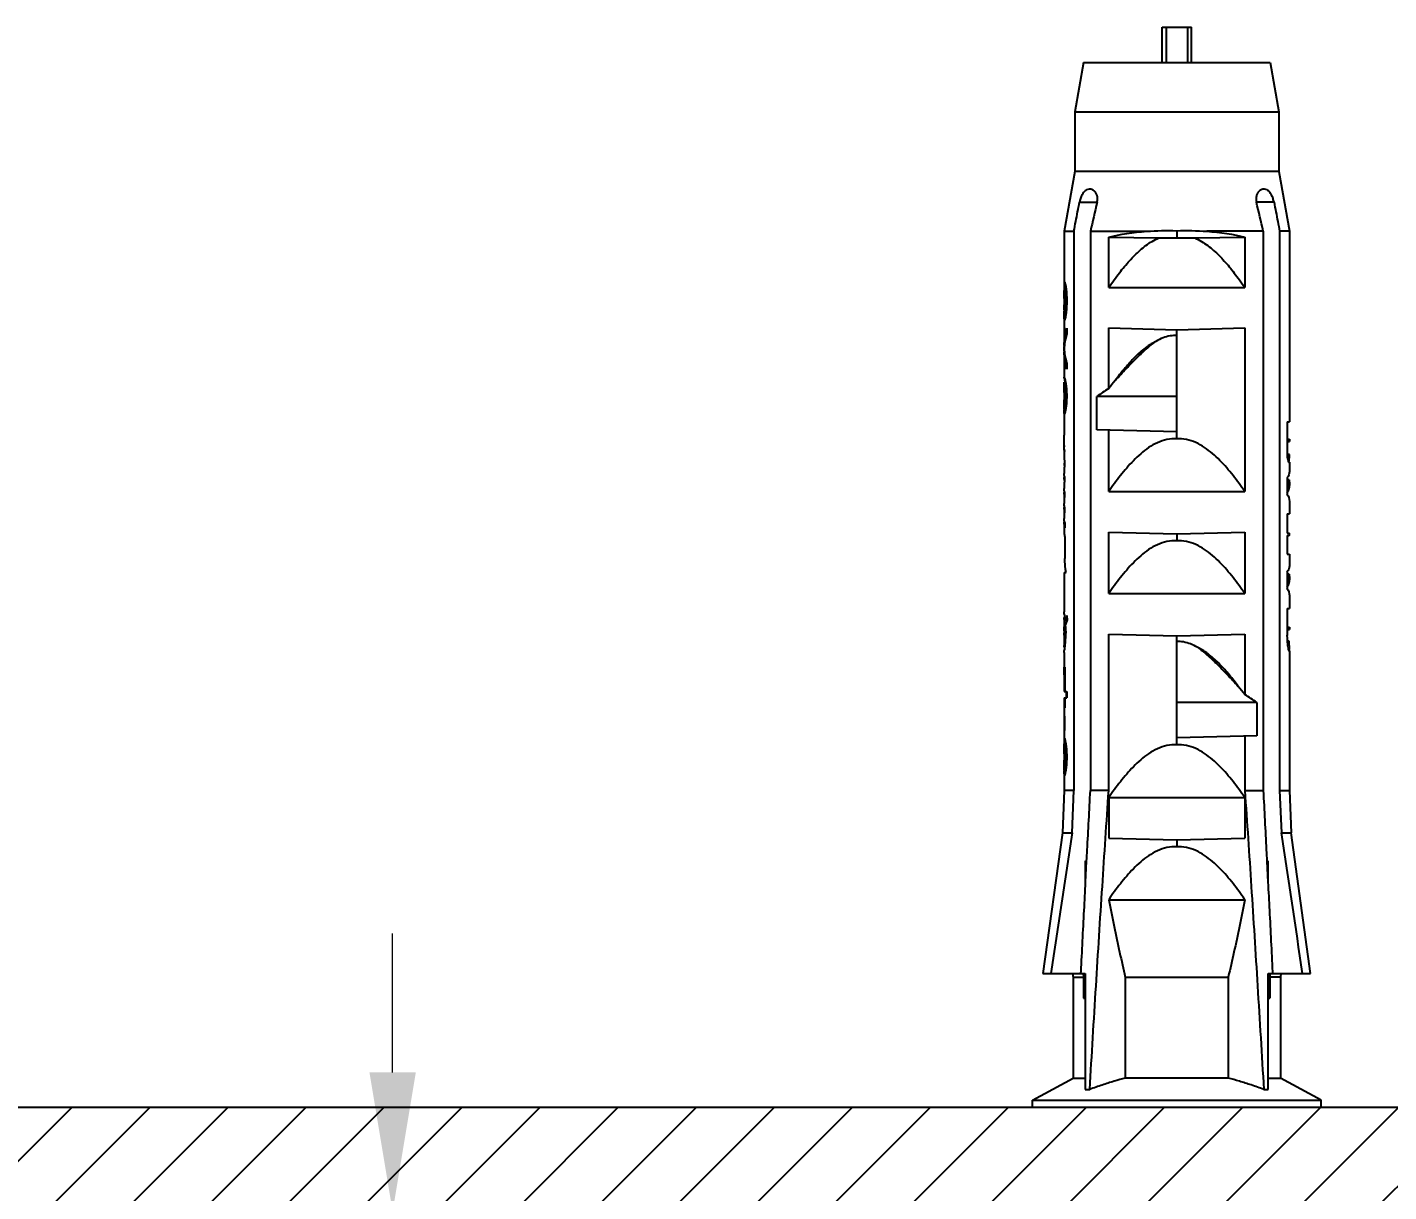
# Model space of a CAD drawing. Header units: millimetres. Extents: x -308 to 1490, y -1725 to -1095.
# Drawn here: x 875.83 to 914.99, y -1453.03 to -1419.53 of the extents above; entities that cross this region are included whole.
import ezdxf

# ---------------------------------------------------------------- set-up
doc = ezdxf.new("R2010")
doc.units = ezdxf.units.MM
doc.layers.add('dim', color=3, linetype='Continuous', lineweight=9)
doc.styles.add('FFS', font='simfang0.ttf', dxfattribs={"width": 0.9})
doc.dimstyles.new('YanXiu', dxfattribs={"dimtxt": 2.5, "dimasz": 2.2, "dimexe": 1, "dimexo": 0.6, "dimgap": 0.66, "dimtad": 0, "dimzin": 1, "dimdsep": 46, "dimtxsty": 'FFS', "dimcen": 0, "dimclrd": 256, "dimclre": 131, "dimclrt": 42, "dimazin": 0, "dimtfac": 1, "dimtofl": 0, "dimtmove": 0, "dimatfit": 3, "dimfxl": 0, "dimlwd": 5, "dimlwe": 5, "dimarcsym": 0})

# ---------------------------------------------------------------- blocks, each defined once
blk = doc.blocks.new('*D27')
at = {"layer": 'Defpoints', "color": 0}
for p in [(-73.721, 48.576), (-70.165, 48.576), (-73.617, 42.576)]:
    blk.add_point(p, dxfattribs=at)
at = {"layer": 'dim', "lineweight": 5}
for p, q in [((-70.165, 52.576), (-70.165, 56.576)), ((-70.165, 38.576), (-70.165, 34.576))]:
    blk.add_line(p, q, dxfattribs=at)
at = {"layer": 'dim', "color": 131, "lineweight": 5}
for p, q in [((-72.722, 48.576), (-69.165, 48.576)), ((-72.617, 42.576), (-69.165, 42.576))]:
    blk.add_line(p, q, dxfattribs=at)
at = {"layer": 'dim'}
for points in [[(-70.831, 52.576), (-69.498, 52.576), (-70.165, 48.576)], [(-70.831, 38.576), (-69.498, 38.576), (-70.165, 42.576)]]:
    blk.add_solid(points, dxfattribs=at)
at = {"layer": 'dim', "color": 42, "insert": (-70.165, 63.353), "char_height": 5, "attachment_point": 5, "rotation": 90, "style": 'FFS'}
blk.add_mtext('6.00', dxfattribs=at)
blk = doc.blocks.new('u73')
h = blk.add_hatch()
h.set_pattern_fill('ANSI31', color=5, scale=0.5, angle=180, style=0)
h.set_pattern_definition([(225, (-816.1751, 1406.0216), (1.122532, -1.122532), [])])
edge = h.paths.add_edge_path()
edge.add_line((-142.721, 39.576), (-142.721, 42.576))
edge.add_line((-142.721, 39.576), (-57.721, 39.576))
edge.add_line((-57.817, 45.085), (-57.721, 39.576))
edge.add_spline(control_points=[(-57.817, 45.085), (-57.822, 45.374), (-58.029, 45.576), (-58.317, 45.576)], knot_values=[0, 0, 0, 0, 1, 1, 1, 1], weights=[1, 0.808834, 0.808834, 1], degree=3, periodic=0)
edge.add_line((-58.433, 45.576), (-58.317, 45.576))
edge.add_spline(control_points=[(-58.833, 45.969), (-58.829, 45.738), (-58.664, 45.576), (-58.433, 45.576)], knot_values=[0, 0, 0, 0, 1, 1, 1, 1], weights=[1, 0.808834, 0.808834, 1], degree=3, periodic=0)
edge.add_line((-59.461, 81.976), (-58.833, 45.969))
edge.add_line((-59.972, 81.976), (-59.461, 81.976))
edge.add_line((-59.993, 82.576), (-59.972, 81.976))
edge.add_line((-61.544, 82.576), (-59.993, 82.576))
edge.add_line((-61.576, 84.076), (-61.544, 82.576))
edge.add_line((-63.081, 84.076), (-61.576, 84.076))
edge.add_spline(control_points=[(-64.059, 42.576), (-63.947, 47.131), (-63.725, 56.278), (-63.399, 70.111), (-63.186, 79.409), (-63.081, 84.076)], knot_values=[0, 0, 0, 0, 0.333333, 0.666667, 1, 1, 1, 1], degree=3, periodic=0)
edge.add_line((-73.617, 42.576), (-64.059, 42.576))
edge.add_line((-73.721, 48.576), (-73.617, 42.576))
edge.add_line((-75.221, 48.576), (-73.721, 48.576))
edge.add_line((-75.221, 48.576), (-75.326, 42.576))
edge.add_line((-77.617, 42.576), (-75.326, 42.576))
edge.add_line((-77.721, 48.576), (-77.617, 42.576))
edge.add_line((-79.221, 48.576), (-77.721, 48.576))
edge.add_line((-79.221, 48.576), (-79.326, 42.576))
edge.add_line((-142.721, 42.576), (-79.326, 42.576))
edge = h.paths.add_edge_path()
edge.add_line((-142.721, 39.576), (-142.721, 42.576))
edge.add_line((-142.721, 39.576), (-142.721, 42.576))
edge = h.paths.add_edge_path()
edge.add_line((-142.721, 39.576), (-142.721, 42.576))
edge.add_line((-142.721, 42.576), (-160.865, 42.576))
edge.add_spline(control_points=[(-161.871, 84.076), (-161.763, 79.359), (-161.546, 69.994), (-161.211, 56.161), (-160.981, 47.081), (-160.865, 42.576)], knot_values=[0, 0, 0, 0, 0.333333, 0.666667, 1, 1, 1, 1], degree=3, periodic=0)
edge.add_line((-161.871, 84.076), (-163.422, 84.076))
edge.add_line((-163.453, 82.576), (-163.422, 84.076))
edge.add_line((-163.453, 82.576), (-167.008, 82.576))
edge.add_line((-167.008, 82.576), (-167.008, 72.576))
edge.add_line((-165.33, 72.576), (-167.008, 72.576))
edge.add_spline(control_points=[(-164.403, 39.576), (-164.505, 43.176), (-164.71, 50.419), (-165.019, 61.419), (-165.226, 68.842), (-165.33, 72.576)], knot_values=[0, 0, 0, 0, 0.333333, 0.666667, 1, 1, 1, 1], degree=3, periodic=0)
edge.add_line((-142.721, 39.576), (-164.403, 39.576))
edge = h.paths.add_edge_path()
edge.add_line((-174.521, 39.576), (-177.721, 39.576))
edge.add_line((-174.521, 39.576), (-173.657, 72.576))
edge.add_line((-172.435, 72.576), (-173.657, 72.576))
edge.add_line((-172.435, 82.576), (-172.435, 72.576))
edge.add_line((-172.435, 82.576), (-176.45, 82.576))
edge.add_line((-176.45, 82.576), (-176.471, 81.976))
edge.add_line((-176.471, 81.976), (-176.981, 81.976))
edge.add_line((-176.981, 81.976), (-177.721, 39.576))
at = {"color": 7}
for p, q in [((-57.721, 39.576), (-177.721, 39.576)), ((-57.721, 39.576), (-142.721, 39.576)), ((-96.87, 39.576), (-96.87, 39.374)), ((-88.572, 39.576), (-88.572, 39.374)), ((-96.87, 39.374), (-95.707, 38.739)), ((-88.572, 39.374), (-96.87, 39.374)), ((-88.572, 39.374), (-89.736, 38.739)), ((-95.352, 39.066), (-95.352, 35.731)), ((-95.224, 39.066), (-95.352, 39.066)), ((-90.09, 39.066), (-90.218, 39.066)), ((-90.09, 35.731), (-90.09, 39.066)), ((-95.707, 35.832), (-95.707, 38.739)), ((-95.352, 38.739), (-95.707, 38.739)), ((-94.202, 35.832), (-94.202, 38.739)), ((-94.202, 38.739), (-91.241, 38.739)), ((-91.241, 35.832), (-91.241, 38.739)), ((-89.736, 38.739), (-90.09, 38.739)), ((-89.736, 35.832), (-89.736, 38.739)), ((-95.401, 35.832), (-95.401, 36.439)), ((-90.041, 35.832), (-90.041, 36.439)), ((-96.572, 35.731), (-96.009, 31.683)), ((-95.352, 35.731), (-96.572, 35.731)), ((-95.718, 35.731), (-95.707, 35.832)), ((-95.707, 35.832), (-95.401, 35.832)), ((-95.401, 35.832), (-95.414, 35.731)), ((-91.241, 35.832), (-94.202, 35.832)), ((-88.871, 35.731), (-90.09, 35.731)), ((-89.736, 35.832), (-90.041, 35.832)), ((-90.029, 35.731), (-90.041, 35.832)), ((-89.724, 35.731), (-89.736, 35.832)), ((-89.434, 31.683), (-88.871, 35.731)), ((-90.764, 33.606), (-94.679, 33.606)), ((-95.345, 32.492), (-95.345, 33.1)), ((-95.313, 32.494), (-95.344, 33.1)), ((-90.098, 33.1), (-90.129, 32.494)), ((-90.098, 33.1), (-90.098, 32.492)), ((-95.345, 32.492), (-95.313, 32.492)), ((-90.098, 32.492), (-90.13, 32.492)), ((-92.721, 31.885), (-94.679, 31.834)), ((-94.679, 30.671), (-94.679, 31.834)), ((-92.721, 31.885), (-92.721, 32.088)), ((-90.764, 31.834), (-92.721, 31.885)), ((-90.764, 30.671), (-90.764, 31.834)), ((-95.96, 30.468), (-96.009, 31.683)), ((-95.734, 31.683), (-96.009, 31.683)), ((-95.68, 30.468), (-95.734, 31.683)), ((-89.709, 31.683), (-89.762, 30.468)), ((-89.434, 31.683), (-89.709, 31.683)), ((-89.483, 30.468), (-89.434, 31.683)), ((-90.764, 30.671), (-94.679, 30.671)), ((-95.96, 26.455), (-95.96, 30.468)), ((-95.68, 30.468), (-95.96, 30.468)), ((-95.68, 14.378), (-95.68, 30.468)), ((-95.208, 14.378), (-95.208, 30.468)), ((-94.679, 30.468), (-95.208, 30.468)), ((-94.679, 28.899), (-94.679, 30.468)), ((-90.764, 30.468), (-90.764, 25.964)), ((-90.764, 30.468), (-90.235, 30.468)), ((-90.235, 14.378), (-90.235, 30.468)), ((-89.762, 14.378), (-89.762, 30.468)), ((-89.762, 30.468), (-89.483, 30.468)), ((-89.483, 29.971), (-89.483, 30.468)), ((-89.519, 29.795), (-89.548, 29.795)), ((-89.498, 29.883), (-89.538, 29.883)), ((-89.508, 29.854), (-89.538, 29.854)), ((-89.484, 29.971), (-89.519, 29.971)), ((-89.491, 30.03), (-89.501, 30.03)), ((-89.483, 29.883), (-89.493, 29.883)), ((-89.483, 29.883), (-89.483, 29.898)), ((-89.561, 29.413), (-89.561, 29.59)), ((-89.533, 29.59), (-89.561, 29.59)), ((-89.533, 29.413), (-89.561, 29.413)), ((-89.528, 29.707), (-89.555, 29.707)), ((-89.533, 29.413), (-89.533, 29.59)), ((-89.483, 29.413), (-89.483, 29.59)), ((-92.721, 29.153), (-92.721, 26.016)), ((-89.528, 29.296), (-89.555, 29.296)), ((-89.519, 29.208), (-89.548, 29.208)), ((-89.504, 29.149), (-89.538, 29.149)), ((-89.504, 28.973), (-89.504, 29.149)), ((-89.485, 28.973), (-89.485, 29.178)), ((-95.024, 28.89), (-92.721, 28.95)), ((-95.024, 27.938), (-95.024, 28.89)), ((-89.491, 28.327), (-89.491, 28.738)), ((-89.484, 28.738), (-89.491, 28.738)), ((-89.483, 28.973), (-89.485, 28.973)), ((-89.484, 28.327), (-89.484, 28.738)), ((-89.483, 28.738), (-89.483, 28.973)), ((-89.484, 28.327), (-89.491, 28.327)), ((-89.483, 28.092), (-89.483, 28.327)), ((-95.024, 27.938), (-92.721, 27.938)), ((-89.498, 27.798), (-89.498, 28.092)), ((-89.486, 28.092), (-89.498, 28.092)), ((-89.486, 27.798), (-89.486, 28.092)), ((-94.679, 25.964), (-94.679, 27.705)), ((-89.561, 27.622), (-89.561, 27.798)), ((-89.486, 27.798), (-89.561, 27.798)), ((-89.486, 27.622), (-89.561, 27.622)), ((-89.54, 27.622), (-89.54, 27.798)), ((-89.498, 26.917), (-89.498, 27.622)), ((-89.486, 27.123), (-89.486, 27.622)), ((-89.486, 27.123), (-89.498, 27.123)), ((-89.483, 27.056), (-89.486, 26.917)), ((-89.486, 26.917), (-89.498, 26.917)), ((-89.483, 26.5), (-89.483, 26.917)), ((-89.49, 26.27), (-89.511, 26.27)), ((-89.483, 26.34), (-89.503, 26.34)), ((-89.483, 26.001), (-89.483, 26.27)), ((-95.955, 26.166), (-95.897, 26.166)), ((-95.892, 25.225), (-95.892, 25.99)), ((-92.721, 26.016), (-94.679, 25.964)), ((-90.764, 25.964), (-92.721, 26.016)), ((-89.511, 25.914), (-89.536, 25.914)), ((-89.502, 26.126), (-89.524, 26.126)), ((-95.96, 25.762), (-95.96, 25.829)), ((-95.892, 25.829), (-95.96, 25.829)), ((-95.892, 25.762), (-95.96, 25.762)), ((-89.514, 25.579), (-89.574, 25.579)), ((-89.498, 25.656), (-89.543, 25.656)), ((-89.506, 25.788), (-89.529, 25.788)), ((-89.49, 25.559), (-89.514, 25.559)), ((-89.483, 25.488), (-89.503, 25.488)), ((-89.483, 25.559), (-89.483, 25.788)), ((-95.96, 24.86), (-95.96, 25.225)), ((-95.892, 25.225), (-95.96, 25.225)), ((-89.483, 24.194), (-89.483, 25.328)), ((-94.679, 23.03), (-94.679, 24.801)), ((-90.764, 24.801), (-94.679, 24.801)), ((-90.764, 24.801), (-90.764, 23.03)), ((-95.96, 24.319), (-95.96, 24.401)), ((-95.949, 24.318), (-95.892, 24.318)), ((-95.892, 24.187), (-95.892, 24.65)), ((-95.96, 23.668), (-95.96, 24.002)), ((-95.95, 24.242), (-95.951, 24.243)), ((-95.95, 24.242), (-95.892, 24.242)), ((-89.483, 24.194), (-89.54, 24.194)), ((-95.892, 23.668), (-95.96, 23.668)), ((-95.892, 23.128), (-95.892, 23.668)), ((-89.497, 23.182), (-89.497, 23.789)), ((-95.892, 23.128), (-95.954, 23.128)), ((-92.721, 23.081), (-92.721, 23.283)), ((-89.483, 23.072), (-89.497, 23.182)), ((-95.892, 23.061), (-95.954, 23.061)), ((-95.892, 22.504), (-95.892, 23.061)), ((-92.721, 23.081), (-94.679, 23.03)), ((-90.764, 23.03), (-92.721, 23.081)), ((-89.497, 22.751), (-89.497, 22.913)), ((-89.483, 22.802), (-89.497, 22.913)), ((-89.483, 22.802), (-89.483, 23.072)), ((-95.96, 22.147), (-95.96, 22.504)), ((-95.892, 22.504), (-95.96, 22.504)), ((-89.495, 22.313), (-89.495, 22.475)), ((-89.483, 22.372), (-89.495, 22.475)), ((-89.483, 22.372), (-89.483, 22.641)), ((-95.892, 21.473), (-95.892, 21.936)), ((-89.494, 21.875), (-89.494, 22.037)), ((-89.483, 21.941), (-89.494, 22.037)), ((-89.483, 21.941), (-89.483, 22.21)), ((-95.96, 21.605), (-95.96, 21.687)), ((-95.949, 21.604), (-95.892, 21.604)), ((-94.679, 17.16), (-94.679, 21.866)), ((-90.764, 21.866), (-94.679, 21.866)), ((-90.764, 21.866), (-90.764, 20.095)), ((-89.492, 21.437), (-89.492, 21.598)), ((-89.483, 21.51), (-89.492, 21.598)), ((-89.483, 21.598), (-89.483, 21.779)), ((-95.96, 21.019), (-95.96, 21.289)), ((-95.95, 21.528), (-95.951, 21.53)), ((-95.95, 21.528), (-95.892, 21.528)), ((-89.491, 20.999), (-89.491, 21.16)), ((-89.483, 21.079), (-89.491, 21.16)), ((-89.483, 21.16), (-89.483, 21.348)), ((-95.96, 20.799), (-95.96, 20.802)), ((-95.96, 20.799), (-95.892, 20.799)), ((-95.892, 19.859), (-95.892, 20.816)), ((-89.491, 20.998), (-89.483, 21.079)), ((-89.483, 20.918), (-89.491, 20.999)), ((-89.483, 20.71), (-89.483, 20.918)), ((-95.96, 20.358), (-95.96, 20.425)), ((-95.892, 20.425), (-95.96, 20.425)), ((-89.483, 20.648), (-89.487, 20.71)), ((-95.892, 20.358), (-95.96, 20.358)), ((-92.721, 20.348), (-92.721, 17.211)), ((-92.721, 20.146), (-90.419, 20.086)), ((-90.419, 20.086), (-90.419, 19.134)), ((-89.483, 19.575), (-89.483, 20.247)), ((-95.96, 14.378), (-95.96, 19.859)), ((-95.892, 19.859), (-95.96, 19.859)), ((-89.501, 19.634), (-89.489, 19.634)), ((-89.533, 19.222), (-89.561, 19.222)), ((-89.561, 19.046), (-89.561, 19.193)), ((-89.528, 19.311), (-89.555, 19.311)), ((-89.519, 19.399), (-89.548, 19.399)), ((-89.483, 19.487), (-89.538, 19.487)), ((-89.508, 19.457), (-89.538, 19.457)), ((-89.533, 19.017), (-89.533, 19.222)), ((-89.484, 19.575), (-89.519, 19.575)), ((-89.483, 19.487), (-89.483, 19.507)), ((-89.483, 19.017), (-89.483, 19.222)), ((-92.721, 19.134), (-90.419, 19.134)), ((-90.764, 18.901), (-90.764, 17.16)), ((-89.533, 19.017), (-89.561, 19.017)), ((-89.528, 18.929), (-89.555, 18.929)), ((-89.519, 18.841), (-89.548, 18.841)), ((-89.508, 18.782), (-89.538, 18.782)), ((-89.491, 18.753), (-89.538, 18.753)), ((-89.483, 18.723), (-89.532, 18.723)), ((-89.506, 18.664), (-89.519, 18.664)), ((-89.492, 18.606), (-89.501, 18.606)), ((-89.486, 18.576), (-89.483, 18.576)), ((-89.483, 18.737), (-89.483, 18.723)), ((-89.483, 18.723), (-89.483, 18.737)), ((-89.483, 17.87), (-89.483, 18.576)), ((-89.561, 18.165), (-89.561, 18.341)), ((-89.483, 17.842), (-89.499, 17.842)), ((-89.483, 17.666), (-89.499, 17.666)), ((-89.483, 16.873), (-89.483, 17.638)), ((-89.561, 17.167), (-89.561, 17.343)), ((-92.721, 17.211), (-94.679, 17.16)), ((-90.764, 17.16), (-92.721, 17.211)), ((-89.486, 16.873), (-89.524, 16.873)), ((-89.493, 16.932), (-89.508, 16.932)), ((-89.561, 16.256), (-89.561, 16.491)), ((-89.528, 16.491), (-89.561, 16.491)), ((-89.524, 16.609), (-89.555, 16.609)), ((-89.515, 16.697), (-89.549, 16.697)), ((-89.483, 16.756), (-89.544, 16.756)), ((-89.528, 16.256), (-89.528, 16.491)), ((-89.483, 16.638), (-89.487, 16.638)), ((-89.485, 16.315), (-89.485, 16.491)), ((-89.483, 16.679), (-89.483, 16.697)), ((-89.483, 16.638), (-89.483, 16.679)), ((-89.483, 16.315), (-89.483, 16.491)), ((-89.528, 16.256), (-89.561, 16.256)), ((-89.524, 16.139), (-89.555, 16.139)), ((-89.483, 16.042), (-89.483, 16.08)), ((-94.679, 14.544), (-94.679, 15.997)), ((-90.764, 15.997), (-94.679, 15.997)), ((-90.764, 15.997), (-90.764, 14.544)), ((-89.511, 16.051), (-89.548, 16.051)), ((-89.501, 16.021), (-89.545, 16.021)), ((-89.501, 15.845), (-89.501, 16.021)), ((-89.483, 14.378), (-89.483, 16.042)), ((-93.236, 14.571), (-94.679, 14.544)), ((-92.721, 14.36), (-92.721, 14.567)), ((-90.764, 14.544), (-92.206, 14.571)), ((-95.656, 12.657), (-95.96, 14.378)), ((-95.96, 14.378), (-95.68, 14.378)), ((-95.208, 14.378), (-93.585, 14.378)), ((-90.235, 14.378), (-91.858, 14.378)), ((-89.786, 12.657), (-89.483, 14.378)), ((-89.483, 14.378), (-89.762, 14.378)), ((-95.518, 13.543), (-95.013, 13.543)), ((-89.924, 13.543), (-90.43, 13.543)), ((-95.656, 10.937), (-95.656, 12.657)), ((-95.656, 12.657), (-89.786, 12.657)), ((-89.786, 10.937), (-89.786, 12.657)), ((-95.403, 9.52), (-95.656, 10.937)), ((-89.786, 10.937), (-95.656, 10.937)), ((-90.04, 9.52), (-89.786, 10.937)), ((-90.04, 9.52), (-95.403, 9.52)), ((-93.146, 9.52), (-93.146, 8.508)), ((-93.03, 8.508), (-93.03, 9.52)), ((-92.413, 8.508), (-92.413, 9.52)), ((-92.297, 9.52), (-92.297, 8.508)), ((-92.297, 8.508), (-93.146, 8.508))]:
    blk.add_line(p, q, dxfattribs=at)
for centre, radius, start, end in [((972.478, 193.774), 1080.439, 188.411193, 188.628255), ((-96.491, 35.629), 1.017, 2.886, 5.7443), ((-88.951, 35.629), 1.017, 174.2557, 177.114), ((-1157.92, 193.774), 1080.439, 351.371745, 351.588807), ((-92.641, 31.089), 3.95, 232.9078, 238.9519), ((-82.133, 37.59), 15.971, 218.2351, 219.3121), ((-103.309, 28.785), 15.971, 320.6879, 321.7649), ((-92.821, 22.314), 3.985, 301.0745, 307.0658), ((13.484, 39.345), 111.523, 192.93706, 193.37756), ((-196.073, 38.678), 108.592, 346.61649, 347.06888)]:
    blk.add_arc(centre, radius, start, end, dxfattribs=at)
at = {"color": 7, "extrusion": (0, 0, -1)}
for centre, major_axis, ratio, start_param, end_param in [((-92.721, 30.926), (0, -5.663), 0.57187, 4.897622, 4.924073), ((-92.721, 30.353), (-3.238, 0), 0.786897, -2.991428, -2.95636), ((-92.721, 30.558), (0, -5.097), 0.635407, 4.862554, 4.880062), ((-92.721, 30.175), (-3.238, 0), 0.419682, -3.035008, -2.991428), ((-92.721, 30.134), (-3.238, 0), 0.699469, 3.26558, 3.291757), ((-92.721, 29.994), (-3.238, 0), 0.349727, 3.239488, 3.26558), ((-92.721, 29.792), (-3.238, 0), 0.349727, -3.222132, -3.196141), ((-92.721, 29.932), (-3.238, 0), 0.419682, -3.213463, -3.170187), ((-92.721, 29.73), (-3.238, 0), 0.699469, -3.196141, -3.170187), ((-92.721, 29.917), (0, -5.663), 0.57187, -1.564812, -1.538876), ((-92.721, 29.898), (-3.238, 0), 0.786897, -3.170187, -3.141593), ((-92.721, 29.649), (0, -5.097), 0.635407, -1.599391, -1.5821), ((-92.721, 33.306), (0, -16.989), 0.190622, -1.359113, -1.350263), ((-92.721, 25.697), (0, -16.989), 0.190622, -1.79133, -1.78248), ((-92.721, 31.975), (0, -13.591), 0.238279, 4.880062, 4.888835), ((-92.721, 27.028), (0, -13.591), 0.238279, -1.747242, -1.738469), ((-92.721, 30.279), (0, -16.989), 0.190622, -1.538876, -1.537147), ((-92.721, 29.553), (0, -13.591), 0.238279, -1.5821, -1.573456), ((-92.721, 29.449), (0, -13.591), 0.238279, -1.568137, -1.559493), ((-92.721, 28.077), (0, -5.663), 0.57187, -1.78248, -1.756029), ((-92.721, 28.65), (-3.238, 0), 0.786897, -3.326826, -3.291757), ((-92.721, 28.445), (0, -5.097), 0.635407, -1.738469, -1.720961), ((-92.721, 28.954), (-3.238, 0), 0.524602, -3.291757, -3.256874), ((-92.721, 28.777), (-3.238, 0), 0.524602, -3.291757, -3.256874), ((-92.721, 29.347), (0, -4.53), 0.714828, 4.723692, 4.749632), ((-92.721, 28.724), (0, -16.989), 0.190622, -1.604446, -1.602717), ((-92.721, 29.086), (0, -5.663), 0.57187, 4.680469, 4.706405), ((-92.721, 27.262), (-3.238, 0), 0.938755, -3.099953, -3.095699), ((-92.721, 27.056), (-3.238, 0), 0.93262, -3.163802, -3.141758), ((-92.721, 26.696), (0, -3.238), 1, 4.8033, 4.863659), ((-92.721, 26.482), (0, -3.238), 1, 4.7779, 4.822334), ((-92.721, 26.5), (-3.238, 0), 0.333333, -3.141593, -3.050682), ((-92.721, 26.34), (-3.238, 0), 0.333333, -3.141593, -3.076081), ((-92.721, 27.672), (0, -9.715), 0.333333, 4.863659, 4.894347), ((-92.721, 24.156), (0, -9.715), 0.333333, -1.752754, -1.731712), ((-92.721, 27.192), (0, -9.715), 0.333333, 4.822334, 4.844316), ((-92.721, 24.636), (0, -9.715), 0.333333, -1.702723, -1.689607), ((-92.721, 26.001), (-3.238, 0), 0.555556, 3.141588, 3.260404), ((-92.721, 25.828), (-3.238, 0), 0.555556, 3.093312, 3.237123), ((-92.721, 26.001), (-3.238, 0), 0.555556, 3.302508, 3.389893), ((-92.721, 24.127), (0, -5.829), 0.555556, -1.819097, -1.79568), ((-92.721, 25.828), (-3.238, 0), 0.555556, 3.280035, 3.366476), ((-92.721, 25.132), (-3.238, 0.012), 1, -3.283877, -3.268051), ((-92.721, 25.132), (-3.238, -0.013), 1, -3.260272, -3.247813), ((-92.721, 25.132), (-3.238, -0.003), 1, -3.250853, -3.231606), ((-92.721, 25.347), (-0.005, -3.238), 1, -1.667837, -1.647829), ((-92.721, 25.347), (-0.002, -3.238), 1, -1.646968, -1.636957), ((-92.721, 25.488), (-3.238, 0), 0.333333, -3.207104, -3.141593), ((-92.721, 25.328), (-3.238, 0), 0.333333, -3.232503, -3.141593), ((-92.721, 24.86), (-3.238, 0), 0.320229, -0.204548, 0), ((-92.721, 24.401), (-3.238, 0), 0.321614, 6.203339, 6.487733), ((-92.721, 24.319), (-3.238, 0), 0.321614, 6.210753, 6.283362), ((-92.721, 24.002), (-3.238, 0), 0.280537, 0, 0.204548), ((-92.721, 22.641), (-3.238, 0), 0.36397, -3.235481, -3.141593), ((-92.721, 22.802), (-3.238, 0), 0.36397, -3.141593, -3.07296), ((-92.721, 22.372), (-3.238, 0), 0.36397, -3.141593, -3.072973), ((-92.721, 22.147), (-3.238, 0), 0.320229, -0.204548, 0), ((-92.721, 22.21), (-3.238, 0), 0.36397, -3.229205, -3.141593), ((-92.721, 21.941), (-3.238, 0), 0.36397, -3.141593, -3.072986), ((-92.721, 21.687), (-3.238, 0), 0.321614, 6.203339, 6.487733), ((-92.721, 21.605), (-3.238, 0), 0.321614, 6.210753, 6.283362), ((-92.721, 21.779), (-3.238, 0), 0.36397, -3.222932, -3.141593), ((-92.721, 21.289), (-3.238, 0), 0.280537, 0, 0.204548), ((-92.721, 21.348), (-3.238, 0), 0.36397, -3.216663, -3.141593), ((-92.721, 21.51), (-3.238, 0), 0.36397, -3.141593, -3.072999), ((-92.721, 20.247), (0, -5.609), 0.57735, -1.629932, -1.570796), ((-92.721, 20.247), (0, -8.897), 0.36397, -1.622793, -1.570796), ((-92.721, 20.648), (-3.238, 0), 0.36397, -3.141591, -3.11041), ((-92.721, 19.778), (-3.238, 0), 0.419679, -3.035008, -2.991428), ((-92.721, 19.548), (-3.238, 0), 0.419679, 3.078386, 3.121645), ((-92.721, 22.909), (0, -16.989), 0.190622, -1.359113, -1.350263), ((-92.721, 20.53), (0, -5.663), 0.571867, -1.385563, -1.359113), ((-92.721, 19.956), (-3.238, 0), 0.786897, -2.991428, -2.95636), ((-92.721, 21.012), (0, -10.193), 0.317704, 4.880062, 4.888835), ((-92.721, 20.161), (0, -5.097), 0.635407, 4.862554, 4.880062), ((-92.721, 19.738), (-3.238, 0), 0.699465, 3.26558, 3.291757), ((-92.721, 19.597), (-3.238, 0), 0.349731, 3.239488, 3.26558), ((-92.721, 19.405), (-3.238, 0), 0.349731, -3.213463, -3.187486), ((-92.721, 19.302), (0, -3.398), 0.953109, -1.61669, -1.599391), ((-92.721, 19.521), (0, -5.663), 0.571867, -1.564812, -1.538876), ((-92.721, 19.882), (0, -16.989), 0.190622, -1.538876, -1.537147), ((-92.721, 19.507), (0, -3.398), 0.953111, -1.590744, -1.570797), ((-92.721, 19.253), (0, -5.097), 0.635407, -1.599391, -1.5821), ((-92.721, 19.195), (0, -10.193), 0.317704, -1.5821, -1.573456), ((-92.721, 15.33), (0, -16.989), 0.190622, -1.79133, -1.78248), ((-92.721, 17.71), (0, -5.663), 0.571866, 4.500705, 4.527156), ((-92.721, 17.228), (0, -10.193), 0.317704, -1.747242, -1.738469), ((-92.721, 18.078), (0, -5.097), 0.635407, -1.738469, -1.720961), ((-92.721, 18.502), (-3.238, 0), 0.699465, -3.291757, -3.26558), ((-92.721, 18.938), (0, -3.398), 0.953109, -1.542202, -1.524903), ((-92.721, 18.357), (0, -16.989), 0.190622, -1.604446, -1.602717), ((-92.721, 18.737), (0, -5.097), 0.635407, 4.680469, 4.712389), ((-92.721, 18.986), (0, -5.097), 0.635407, 4.723692, 4.740983), ((-92.721, 19.044), (0, -10.193), 0.317704, -1.568137, -1.559493), ((-92.721, 18.283), (-3.238, 0), 0.786897, 2.95636, 2.991428), ((-92.721, 18.461), (-3.238, 0), 0.419678, -3.291757, -3.248177), ((-92.721, 18.363), (-3.238, 0), 0.786897, -3.283472, -3.260222), ((-92.721, 18.642), (-3.238, 0), 0.349731, -3.26558, -3.239488), ((-92.721, 18.504), (-3.238, 0), 0.419678, -3.260222, -3.216796), ((-92.721, 18.554), (-3.238, 0), 0.149885, -3.248177, -3.187486), ((-92.721, 18.569), (-3.238, 0), 0.149885, -3.216796, -3.156221), ((-92.721, 18.834), (-3.238, 0), 0.349731, -3.095699, -3.069722), ((-92.721, 17.815), (-3.238, 0), 0.743181, -3.362126, -3.152896), ((-92.721, 17.618), (-3.238, 0), 0.773092, -3.362126, -3.196141), ((-92.721, 17.891), (-3.238, 0), 0.773092, 3.196141, 3.362126), ((-92.721, 17.693), (-3.238, 0), 0.74318, 3.152896, 3.362126), ((-92.721, 17.696), (-3.238, 0), 0.773092, -3.199852, -3.164866), ((-92.721, 17.812), (-3.238, 0), 0.773092, -3.118319, -3.083334), ((-92.721, 17.411), (0, -3.398), 0.95311, 4.871302, 4.906423), ((-92.721, 17.142), (-3.238, 0), 0.524597, -3.017605, -2.98268), ((-92.721, 16.795), (-3.238, 0), 0.524597, -3.222132, -3.187486), ((-92.721, 16.717), (0, -3.398), 0.95311, -1.61669, -1.5821), ((-92.721, 20.207), (0, -16.989), 0.190622, -1.359113, -1.350263), ((-92.721, 18.066), (0, -6.795), 0.476556, -1.376762, -1.359113), ((-92.721, 18.759), (0, -13.591), 0.238278, 4.871302, 4.880062), ((-92.721, 17.415), (0, -5.097), 0.635407, 4.853817, 4.871302), ((-92.721, 17.016), (-3.238, 0), 0.699463, 3.256874, 3.283021), ((-92.721, 16.554), (-3.238, 0), 0.699463, -3.230807, -3.2048), ((-92.721, 16.375), (0, -5.097), 0.635407, -1.634003, -1.61669), ((-92.721, 15.985), (0, -13.591), 0.238278, -1.61669, -1.608039), ((-92.721, 16.679), (0, -6.795), 0.476555, -1.5821, -1.570796), ((-92.721, 16.74), (0, -16.989), 0.190622, -1.564812, -1.556168), ((-92.721, 12.54), (0, -16.989), 0.190622, -1.79133, -1.78248), ((-92.721, 14.92), (0, -5.663), 0.571866, -1.78248, -1.756029), ((-92.721, 13.988), (0, -13.591), 0.238278, -1.738469, -1.729709), ((-92.721, 15.601), (0, -3.398), 0.953111, -1.729709, -1.703499), ((-92.721, 16.345), (0, -5.097), 0.635407, -1.547523, -1.530227), ((-92.721, 15.809), (0, -13.591), 0.238278, -1.608039, -1.599391), ((-92.721, 16.464), (0, -10.193), 0.317704, -1.556168, -1.547523), ((-92.721, 16.003), (0, -6.795), 0.476555, -1.599391, -1.5821), ((-92.721, 15.587), (-3.238, 0), 0.629518, -3.326826, -3.283021), ((-92.721, 15.755), (-3.238, 0), 0.262299, -3.283021, -3.248177), ((-92.721, 15.901), (-3.238, 0), 0.349732, -3.274296, -3.248177), ((-92.721, 15.538), (-3.238, -0.104), 0.363645, -1.289246, -0.910092), ((-92.687, 15.704), (-3.088, -0.102), 0.367522, -1.547431, -1.379686), ((-92.756, 15.704), (-3.088, 0.102), 0.367522, -1.761907, -1.594162), ((-92.721, 15.538), (-3.238, 0.104), 0.363645, -2.231501, -1.852346), ((-92.704, 15.619), (-3.45, -0.111), 0.36439, -1.55411, -1.301025), ((-92.738, 15.619), (-3.45, 0.111), 0.36439, -1.840568, -1.587483)]:
    blk.add_ellipse(centre, major_axis=major_axis, ratio=ratio, start_param=start_param, end_param=end_param, dxfattribs=at)
at = {"color": 7}
for points, start_tangent, end_tangent in [([(-94.679, 30.468), (-94.863, 33.223), (-95.044, 36.088), (-95.224, 39.066)], (-0.068777, 0.997632), (-0.059097, 0.998252)), ([(-95.224, 39.066), (-94.861, 38.937), (-94.523, 38.829), (-94.202, 38.739)], (0.937659, -0.347557), (0.96827, -0.249908)), ([(-91.241, 38.739), (-90.917, 38.83), (-90.579, 38.938), (-90.218, 39.066)], (0.96827, 0.249908), (0.937659, 0.347557)), ([(-90.218, 39.066), (-90.398, 36.09), (-90.58, 33.224), (-90.764, 30.468)], (-0.059097, -0.998252), (-0.068777, -0.997632)), ([(-95.352, 36.433), (-95.377, 36.438), (-95.401, 36.439)], (-0.973482, 0.228762), (-1, 0)), ([(-90.041, 36.439), (-90.066, 36.438), (-90.09, 36.433)], (-1, 0), (-0.973482, -0.228762)), ([(-95.344, 33.1), (-95.386, 33.915), (-95.475, 35.68)], (-0.051225, 0.998687), (-0.050303, 0.998734)), ([(-94.679, 33.606), (-94.524, 34.378), (-94.365, 35.121), (-94.202, 35.832)], (0.191143, 0.981562), (0.233516, 0.972353)), ([(-90.764, 33.606), (-90.919, 34.378), (-91.077, 35.121), (-91.241, 35.832)], (-0.191143, 0.981562), (-0.233516, 0.972353)), ([(-89.967, 35.68), (-90.057, 33.915), (-90.098, 33.1)], (-0.050303, -0.998734), (-0.051225, -0.998687)), ([(-94.679, 33.606), (-94.513, 33.371), (-94.34, 33.142), (-94.157, 32.921), (-93.962, 32.709), (-93.75, 32.51), (-93.52, 32.334), (-93.27, 32.194), (-92.997, 32.106), (-92.721, 32.088)], (0.565386, -0.824826), (0.997864, 0.065325)), ([(-92.721, 32.088), (-92.438, 32.107), (-92.163, 32.199), (-91.912, 32.341), (-91.683, 32.518), (-91.473, 32.717), (-91.28, 32.927), (-91.1, 33.147), (-90.928, 33.373), (-90.764, 33.606)], (0.997864, -0.065325), (0.565386, 0.824826)), ([(-95.208, 30.468), (-95.297, 32.177), (-95.313, 32.494)], (-0.052321, 0.99863), (-0.051462, 0.998675)), ([(-90.129, 32.494), (-90.146, 32.178), (-90.235, 30.468)], (-0.051462, -0.998675), (-0.052321, -0.99863)), ([(-94.679, 30.671), (-94.513, 30.436), (-94.34, 30.208), (-94.157, 29.986), (-93.962, 29.774), (-93.75, 29.575), (-93.52, 29.399), (-93.27, 29.259), (-92.997, 29.171), (-92.721, 29.153)], (0.565386, -0.824826), (0.997864, 0.065325)), ([(-92.721, 29.153), (-92.438, 29.172), (-92.163, 29.264), (-91.912, 29.406), (-91.683, 29.583), (-91.473, 29.782), (-91.28, 29.993), (-91.1, 30.212), (-90.928, 30.438), (-90.764, 30.671)], (0.997864, -0.065325), (0.565386, 0.824826)), ([(-94.491, 27.471), (-94.364, 27.304), (-94.235, 27.143), (-94.101, 26.988), (-93.963, 26.84), (-93.817, 26.699), (-93.663, 26.568), (-93.498, 26.45), (-93.323, 26.349)], (0.592936, -0.805249), (0.895678, -0.444703)), ([(-93.323, 26.349), (-93.59, 26.562), (-93.871, 26.823), (-94.17, 27.127), (-94.491, 27.471)], (-0.816751, 0.57699), (-0.6738, 0.738914)), ([(-95.952, 26.453), (-95.954, 26.453), (-95.959, 26.426), (-95.959, 26.384)], (-0.907445, 0.420172), (-0.029157, -0.999575)), ([(-95.959, 26.384), (-95.96, 26.365), (-95.958, 26.276), (-95.955, 26.166)], (-0.029157, -0.999575), (0.01783, -0.999841)), ([(-95.892, 25.99), (-95.894, 26.111), (-95.902, 26.227), (-95.915, 26.327), (-95.93, 26.402), (-95.944, 26.445), (-95.952, 26.453)], (0.019143, 0.999817), (-0.907445, 0.420172)), ([(-93.323, 26.349), (-93.117, 26.25), (-92.914, 26.193), (-92.721, 26.18)], (0.864565, -0.502522), (0.999146, 0.041324)), ([(-95.944, 25.829), (-95.943, 25.825), (-95.941, 25.813), (-95.941, 25.796), (-95.941, 25.779), (-95.943, 25.767), (-95.944, 25.762)], (1, 0), (-1, 0)), ([(-94.679, 24.801), (-94.513, 24.566), (-94.34, 24.338), (-94.157, 24.117), (-93.962, 23.905), (-93.75, 23.705), (-93.52, 23.529), (-93.27, 23.389), (-92.997, 23.301), (-92.721, 23.283)], (0.565386, -0.824826), (0.997864, 0.065325)), ([(-92.721, 23.283), (-92.438, 23.303), (-92.163, 23.394), (-91.912, 23.537), (-91.683, 23.714), (-91.473, 23.912), (-91.28, 24.123), (-91.1, 24.342), (-90.928, 24.568), (-90.764, 24.801)], (0.997864, -0.065325), (0.565386, 0.824826)), ([(-95.949, 24.318), (-95.948, 24.307), (-95.947, 24.289), (-95.947, 24.269), (-95.948, 24.252), (-95.95, 24.243)], (0.241437, -0.970417), (-0.551359, -0.834268)), ([(-89.54, 24.194), (-89.519, 24.078), (-89.506, 23.941), (-89.497, 23.789)], (0.232148, -0.97268), (0.038768, -0.999248)), ([(-95.954, 23.061), (-95.955, 23.066), (-95.956, 23.078), (-95.956, 23.095), (-95.956, 23.112), (-95.955, 23.124), (-95.954, 23.128)], (-1, 0), (1, 0)), ([(-95.949, 21.604), (-95.948, 21.593), (-95.947, 21.576), (-95.947, 21.555), (-95.948, 21.538), (-95.95, 21.529)], (0.241437, -0.970417), (-0.551359, -0.834268)), ([(-94.679, 21.866), (-94.513, 21.632), (-94.34, 21.403), (-94.157, 21.182), (-93.962, 20.97), (-93.75, 20.771), (-93.52, 20.595), (-93.27, 20.455), (-92.997, 20.367), (-92.721, 20.348)], (0.565386, -0.824826), (0.997864, 0.065325)), ([(-92.721, 20.348), (-92.438, 20.368), (-92.163, 20.459), (-91.912, 20.602), (-91.683, 20.779), (-91.473, 20.978), (-91.28, 21.188), (-91.1, 21.407), (-90.928, 21.634), (-90.764, 21.866)], (0.997864, -0.065325), (0.565386, 0.824826)), ([(-95.942, 21.019), (-95.948, 21.012), (-95.952, 20.996), (-95.955, 20.971), (-95.958, 20.938), (-95.959, 20.898), (-95.96, 20.851), (-95.96, 20.799)], (-0.953979, -0.299872), (-0.000279, -1)), ([(-95.892, 20.816), (-95.898, 20.863), (-95.905, 20.906), (-95.913, 20.943), (-95.921, 20.973), (-95.928, 20.996), (-95.936, 21.011), (-95.942, 21.019)], (-0.111493, 0.993765), (-0.871995, 0.489515)), ([(-95.945, 20.425), (-95.944, 20.421), (-95.942, 20.408), (-95.942, 20.392), (-95.942, 20.375), (-95.944, 20.363), (-95.945, 20.358)], (1, 0), (-1, 0)), ([(-92.12, 17.545), (-91.943, 17.646), (-91.777, 17.766), (-91.622, 17.898), (-91.476, 18.04), (-91.338, 18.188), (-91.206, 18.341), (-91.078, 18.5), (-90.952, 18.667)], (0.895682, 0.444696), (0.592936, 0.80525)), ([(-90.952, 18.667), (-91.272, 18.323), (-91.571, 18.019), (-91.852, 17.758), (-92.12, 17.545)], (-0.6738, -0.738914), (-0.816755, -0.576985)), ([(-92.721, 17.376), (-92.528, 17.388), (-92.325, 17.445), (-92.12, 17.545)], (0.999146, -0.041324), (0.864569, 0.502515)), ([(-93.236, 14.571), (-93.43, 14.669), (-93.612, 14.79), (-93.781, 14.928), (-93.939, 15.077), (-94.087, 15.233), (-94.231, 15.399), (-94.374, 15.578), (-94.522, 15.775), (-94.679, 15.997)], (-0.922505, 0.385984), (-0.565386, 0.824826)), ([(-90.764, 15.997), (-90.922, 15.773), (-91.072, 15.573), (-91.218, 15.391), (-91.363, 15.225), (-91.512, 15.069), (-91.669, 14.922), (-91.835, 14.787), (-92.014, 14.667), (-92.206, 14.571)], (-0.565386, -0.824826), (-0.922505, -0.385984)), ([(-95.518, 13.543), (-95.572, 13.819), (-95.626, 14.097), (-95.68, 14.378)], (-0.19141, 0.98151), (-0.189622, 0.981857)), ([(-89.762, 14.378), (-89.816, 14.097), (-89.87, 13.819), (-89.924, 13.543)], (-0.189622, -0.981857), (-0.19141, -0.98151)), ([(-95.518, 13.543), (-95.49, 13.434), (-95.445, 13.331), (-95.387, 13.246), (-95.318, 13.189), (-95.242, 13.164), (-95.226, 13.163)], (0.19141, -0.98151), (0.999997, 0.00252)), ([(-95.226, 13.163), (-95.165, 13.174), (-95.097, 13.215), (-95.044, 13.279), (-95.011, 13.36), (-95.001, 13.449), (-95.013, 13.543)], (0.999997, 0.00252), (-0.23158, 0.972816)), ([(-90.43, 13.543), (-90.442, 13.444), (-90.429, 13.353), (-90.396, 13.274), (-90.344, 13.213), (-90.277, 13.174), (-90.217, 13.163)], (-0.23158, -0.972816), (0.999996, -0.002815)), ([(-90.217, 13.163), (-90.2, 13.164), (-90.124, 13.189), (-90.055, 13.246), (-89.997, 13.331), (-89.953, 13.434), (-89.924, 13.543)], (0.999996, -0.002815), (0.19141, 0.98151))]:
    blk.add_spline(points, degree=3, dxfattribs=dict(at, start_tangent=start_tangent, end_tangent=end_tangent))
at = {"layer": 'dim'}
dim = blk.add_linear_dim(base=(-70.165, 48.576), p1=(-73.617, 42.576), p2=(-73.721, 48.576), angle=90, dimstyle='YanXiu', override={"dimtxt": 5, "dimasz": 4, "dimexe": 0.9995, "dimexo": 0.9995, "dimgap": 0.9995}, dxfattribs=at)
dim.commit()
dim.dimension.update_dxf_attribs({"geometry": '*D27', "text_midpoint": (-70.165, 63.353)})

msp = doc.modelspace()

# ---------------------------------------------------------------- block references
at = {"rotation": 180}
msp.add_blockref('u73', (816.175, -1411.022), dxfattribs=at)

doc.saveas('drawing.dxf')
